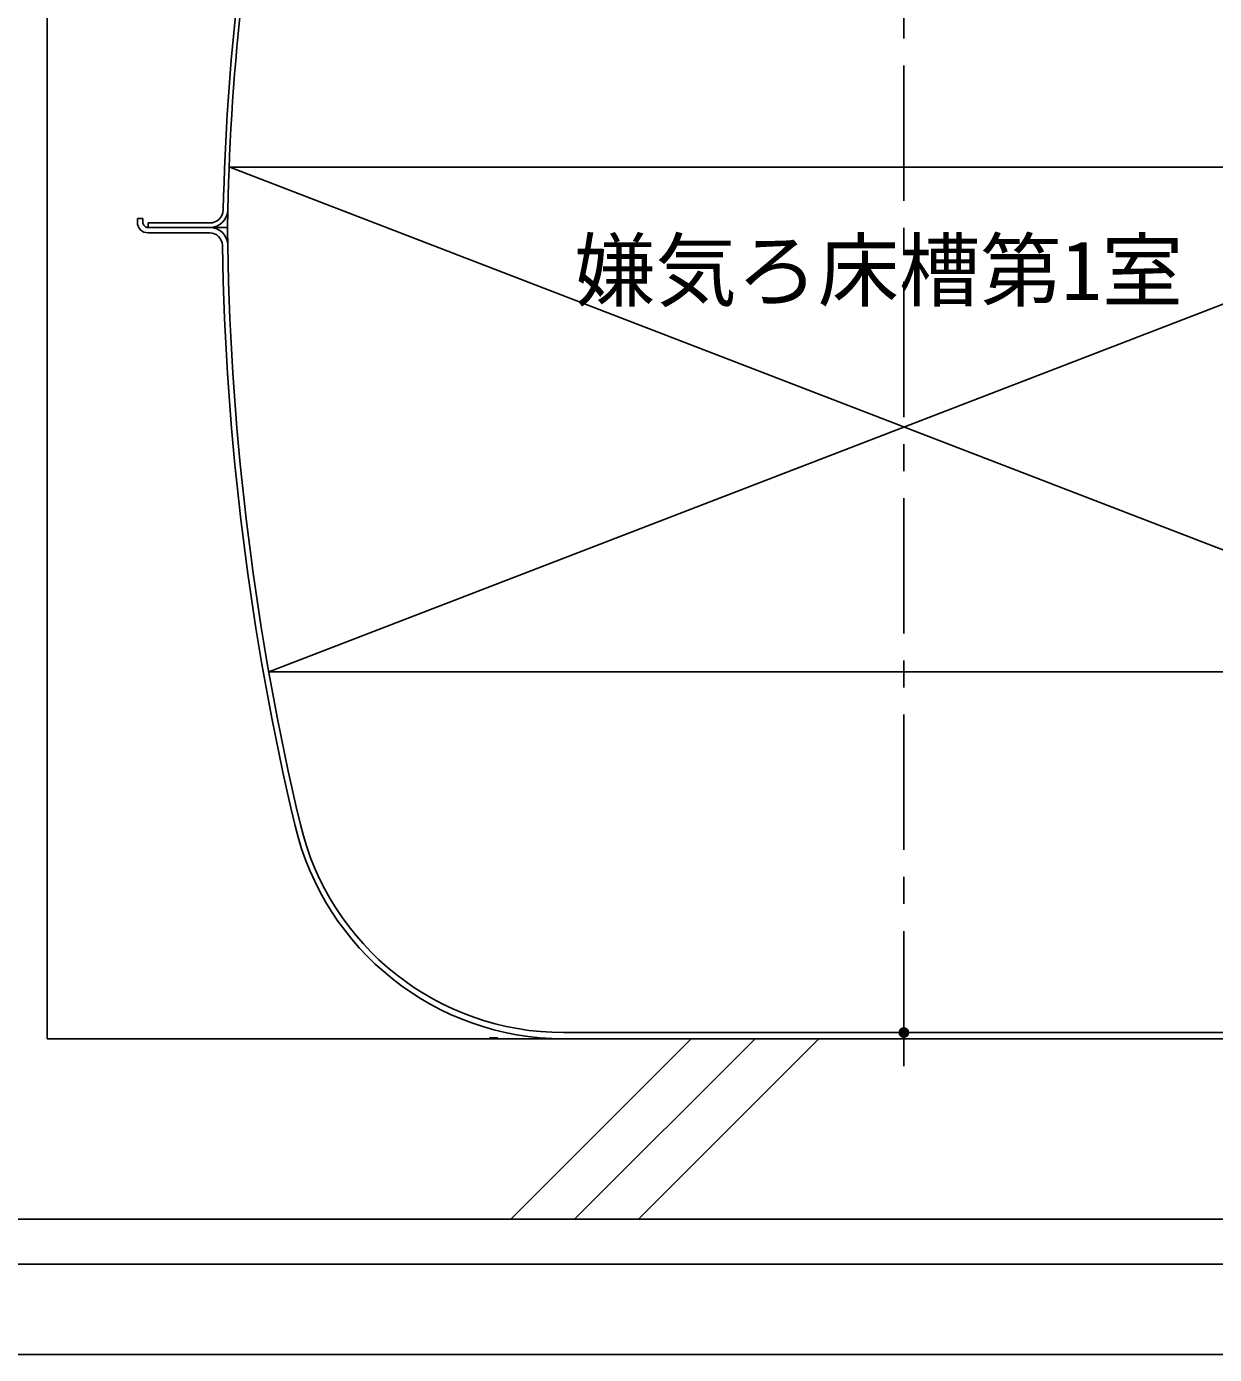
# Model space of a CAD drawing. Units: millimetres, scale not verified. Extents: x -8910 to 8910, y -6308 to 6308.
# Drawn here: x 310 to 1627, y -4093 to -2621 of the extents above; entities that cross this region are included whole.
import ezdxf
from ezdxf.enums import TextEntityAlignment as Align

# ---------------------------------------------------------------- set-up
doc = ezdxf.new("R2010")
doc.units = ezdxf.units.MM
doc.header["$LTSCALE"] = 30
for name, pattern in [('CHAIN1', [8, 5, -1, 1, -1]), ('DASHED3', [4, 3, -1]), ('DOUBLE_CHAIN2', [12.8, 9, -1, 0.6, -0.6, 0.6, -1])]:
    doc.linetypes.add(name, pattern=pattern)
for name, color, linetype, lineweight in [('0-1_躯体', 3, 'Continuous', 25), ('0-2_空気管', 3, 'Continuous', 25), ('0-3_製作', 5, 'Continuous', 25), ('0-4_機器', 2, 'Continuous', 25), ('0-5_文字', 7, 'Continuous', 25), ('0-6_08', 2, 'Continuous', 25)]:
    doc.layers.add(name, color=color, linetype=linetype, lineweight=lineweight)
doc.styles.add('ＭＳ ゴシック', font='')
doc.styles.get('ＭＳ ゴシック').set_extended_font_data('MS Gothic')

msp = doc.modelspace()

# ---------------------------------------------------------------- linework, layer by layer
at = {"layer": '0-1_躯体'}
msp.add_line((432.66, -3743.4), (2132.67, -3743.4), dxfattribs=at)
at = {"layer": '0-2_空気管', "linetype": 'CHAIN1'}
msp.add_line((1282.66, -1463.77), (1282.66, -3799.06), dxfattribs=at)
at = {"layer": '0-2_空気管'}
for p, q in [((432.66, -2833.4), (432.66, -2837.4)), ((432.66, -2833.4), (438.66, -2833.4)), ((444.66, -2843.4), (444.66, -2838.4)), ((444.66, -2838.4), (512.98, -2838.4)), ((444.66, -2843.4), (532.66, -2843.4)), ((444.66, -2849.4), (512.94, -2849.4)), ((905.37, -3736.4), (1659.96, -3736.4)), ((905.37, -3743.4), (1659.96, -3743.4))]:
    msp.add_line(p, q, dxfattribs=at)
at = {"layer": '0-2_空気管', "linetype": 'DASHED3'}
for p, q in [((438.66, -2833.4), (438.66, -2837.4)), ((532.66, -2843.4), (444.66, -2843.4))]:
    msp.add_line(p, q, dxfattribs=at)
at = {"layer": '0-2_空気管'}
msp.add_lwpolyline([(823.27, -3741.95), (824.17, -3742.05), (825.03, -3742.13), (825.87, -3742.2), (826.7, -3742.25), (827.52, -3742.3), (828.33, -3742.33), (829.14, -3742.36), (829.91, -3742.37), (830.65, -3742.39), (831.33, -3742.39), (831.96, -3742.4), (832.5, -3742.4)], dxfattribs=at)
for centre, radius, start, end in [((3032.49, -2873.4), 2505, 167.799, 178.863), ((3032.49, -2873.4), 2500, 167.825, 178.863), ((512.98, -2823.4), 15, 270, 358.863), ((512.98, -2823.4), 20, 270, 358.863), ((444.66, -2837.4), 12, 180, 270), ((512.93, -2863.4), 20, 0.949, 90), ((512.93, -2863.4), 14, 0.949, 90), ((3532.51, -2813.4), 3006, 180.949, 193.341), ((3532.51, -2813.4), 3000, 180.949, 193.341), ((906.4, -3436.4), 307, 193.296, 269.808), ((905.37, -3436.4), 300, 193.341, 270)]:
    msp.add_arc(centre, radius, start, end, dxfattribs=at)
at = {"layer": '0-2_空気管', "linetype": 'DOUBLE_CHAIN2'}
for centre, radius, start, end in [((3032.49, -2873.4), 2500, 178.901, 179.312), ((3532.51, -2813.4), 3000, 180.573, 180.917)]:
    msp.add_arc(centre, radius, start, end, dxfattribs=at)
at = {"layer": '0-2_空気管', "linetype": 'DASHED3'}
msp.add_arc((444.66, -2837.4), 6, 180, 270, dxfattribs=at)
at = {"layer": '0-2_空気管', "color": 92}
for points in [[(1276.66, -3736.4), (1282.66, -3730.4), (1282.66, -3736.4)], [(1276.68, -3736.02), (1282.66, -3730.4), (1276.66, -3736.4)], [(1276.85, -3737.89), (1276.66, -3736.4), (1282.66, -3736.4)], [(1276.71, -3737.15), (1276.66, -3736.4), (1276.85, -3737.89)], [(1276.77, -3735.27), (1282.66, -3730.4), (1276.68, -3736.02)], [(1276.96, -3734.54), (1282.66, -3730.4), (1276.77, -3735.27)], [(1276.85, -3737.89), (1282.66, -3736.4), (1277.08, -3738.61)], [(1277.23, -3733.84), (1282.66, -3730.4), (1276.96, -3734.54)], [(1277.08, -3738.61), (1282.66, -3736.4), (1277.41, -3739.29)], [(1277.6, -3733.18), (1282.66, -3730.4), (1277.23, -3733.84)], [(1277.41, -3739.29), (1282.66, -3736.4), (1277.81, -3739.92)], [(1278.04, -3732.57), (1282.66, -3730.4), (1277.6, -3733.18)], [(1277.81, -3739.92), (1282.66, -3736.4), (1278.29, -3740.51)], [(1278.56, -3732.02), (1282.66, -3730.4), (1278.04, -3732.57)], [(1278.29, -3740.51), (1282.66, -3736.4), (1278.84, -3741.02)], [(1279.14, -3731.54), (1282.66, -3730.4), (1278.56, -3732.02)], [(1278.84, -3741.02), (1282.66, -3736.4), (1279.45, -3741.46)], [(1279.14, -3731.54), (1281.91, -3730.45), (1282.66, -3730.4)], [(1279.77, -3731.14), (1281.91, -3730.45), (1279.14, -3731.54)], [(1279.45, -3741.46), (1282.66, -3736.4), (1280.11, -3741.83)], [(1279.77, -3731.14), (1281.17, -3730.59), (1281.91, -3730.45)], [(1280.45, -3730.82), (1281.17, -3730.59), (1279.77, -3731.14)], [(1280.11, -3741.83), (1282.66, -3736.4), (1280.81, -3742.1)], [(1280.81, -3742.1), (1282.66, -3736.4), (1281.54, -3742.29)], [(1281.54, -3742.29), (1282.66, -3736.4), (1282.29, -3742.39)], [(1282.29, -3742.39), (1282.66, -3736.4), (1282.66, -3742.4)], [(1282.66, -3730.4), (1288.24, -3734.19), (1282.66, -3736.4)], [(1282.66, -3730.4), (1287.92, -3733.51), (1288.24, -3734.19)], [(1282.66, -3730.4), (1287.52, -3732.87), (1287.92, -3733.51)], [(1282.66, -3730.4), (1287.04, -3732.29), (1287.52, -3732.87)], [(1282.66, -3730.4), (1286.49, -3731.77), (1287.04, -3732.29)], [(1282.66, -3730.4), (1285.88, -3731.33), (1286.49, -3731.77)], [(1282.66, -3730.4), (1285.22, -3730.97), (1285.88, -3731.33)], [(1282.66, -3730.4), (1284.52, -3730.69), (1285.22, -3730.97)], [(1282.66, -3730.4), (1283.79, -3730.5), (1284.52, -3730.69)], [(1282.66, -3730.4), (1283.04, -3730.41), (1283.79, -3730.5)], [(1282.66, -3736.4), (1288.24, -3734.19), (1288.48, -3734.91)], [(1282.66, -3736.4), (1288.48, -3734.91), (1288.62, -3735.65)], [(1282.66, -3736.4), (1288.62, -3735.65), (1288.66, -3736.4)], [(1282.66, -3736.4), (1286.77, -3740.77), (1282.66, -3742.4)], [(1282.66, -3736.4), (1287.29, -3740.22), (1286.77, -3740.77)], [(1282.66, -3736.4), (1287.73, -3739.61), (1287.29, -3740.22)], [(1282.66, -3736.4), (1288.09, -3738.95), (1287.73, -3739.61)], [(1282.66, -3736.4), (1288.37, -3738.25), (1288.09, -3738.95)], [(1282.66, -3736.4), (1288.56, -3737.52), (1288.37, -3738.25)], [(1282.66, -3736.4), (1288.65, -3736.77), (1288.56, -3737.52)], [(1282.66, -3736.4), (1288.66, -3736.4), (1288.65, -3736.77)], [(1282.66, -3742.4), (1286.77, -3740.77), (1286.19, -3741.25)], [(1282.66, -3742.4), (1286.19, -3741.25), (1283.42, -3742.35)], [(1283.42, -3742.35), (1286.19, -3741.25), (1285.55, -3741.66)], [(1283.42, -3742.35), (1285.55, -3741.66), (1284.16, -3742.21)], [(1284.16, -3742.21), (1285.55, -3741.66), (1284.87, -3741.98)]]:
    msp.add_solid(points, dxfattribs=at)
at = {"layer": '0-3_製作', "color": 3}
for p in [(535.29, -2776.4), (578.39, -3336.4)]:
    msp.add_line(p, (1986.87, -3336.4), dxfattribs=at)
msp.add_lwpolyline([(535.29, -2776.4), (2030.75, -2776.4), (578.45, -3336.4)], dxfattribs=at)
at = {"layer": '0-4_機器'}
for p, q in [((332.66, -3743.4), (2482.66, -3743.4)), ((846.87, -3943.4), (1046.87, -3743.4)), ((917.58, -3943.4), (1117.58, -3743.4)), ((988.29, -3943.4), (1188.29, -3743.4)), ((32.66, -3943.4), (2532.66, -3943.4)), ((32.66, -3993.4), (2532.66, -3993.4)), ((32.66, -4093.4), (2532.66, -4093.4))]:
    msp.add_line(p, q, dxfattribs=at)
at = {"layer": '0-6_08'}
msp.add_line((332.66, -3743.4), (332.66, -1703.42), dxfattribs=at)

# ---------------------------------------------------------------- texts
at = {"layer": '0-5_文字', "color": 4, "style": 'ＭＳ ゴシック'}
msp.add_text('嫌気ろ床槽第1室', height=65.98, dxfattribs=at).set_placement((917.29, -2943.72), align=Align.BOTTOM_LEFT)

doc.saveas('drawing.dxf')
